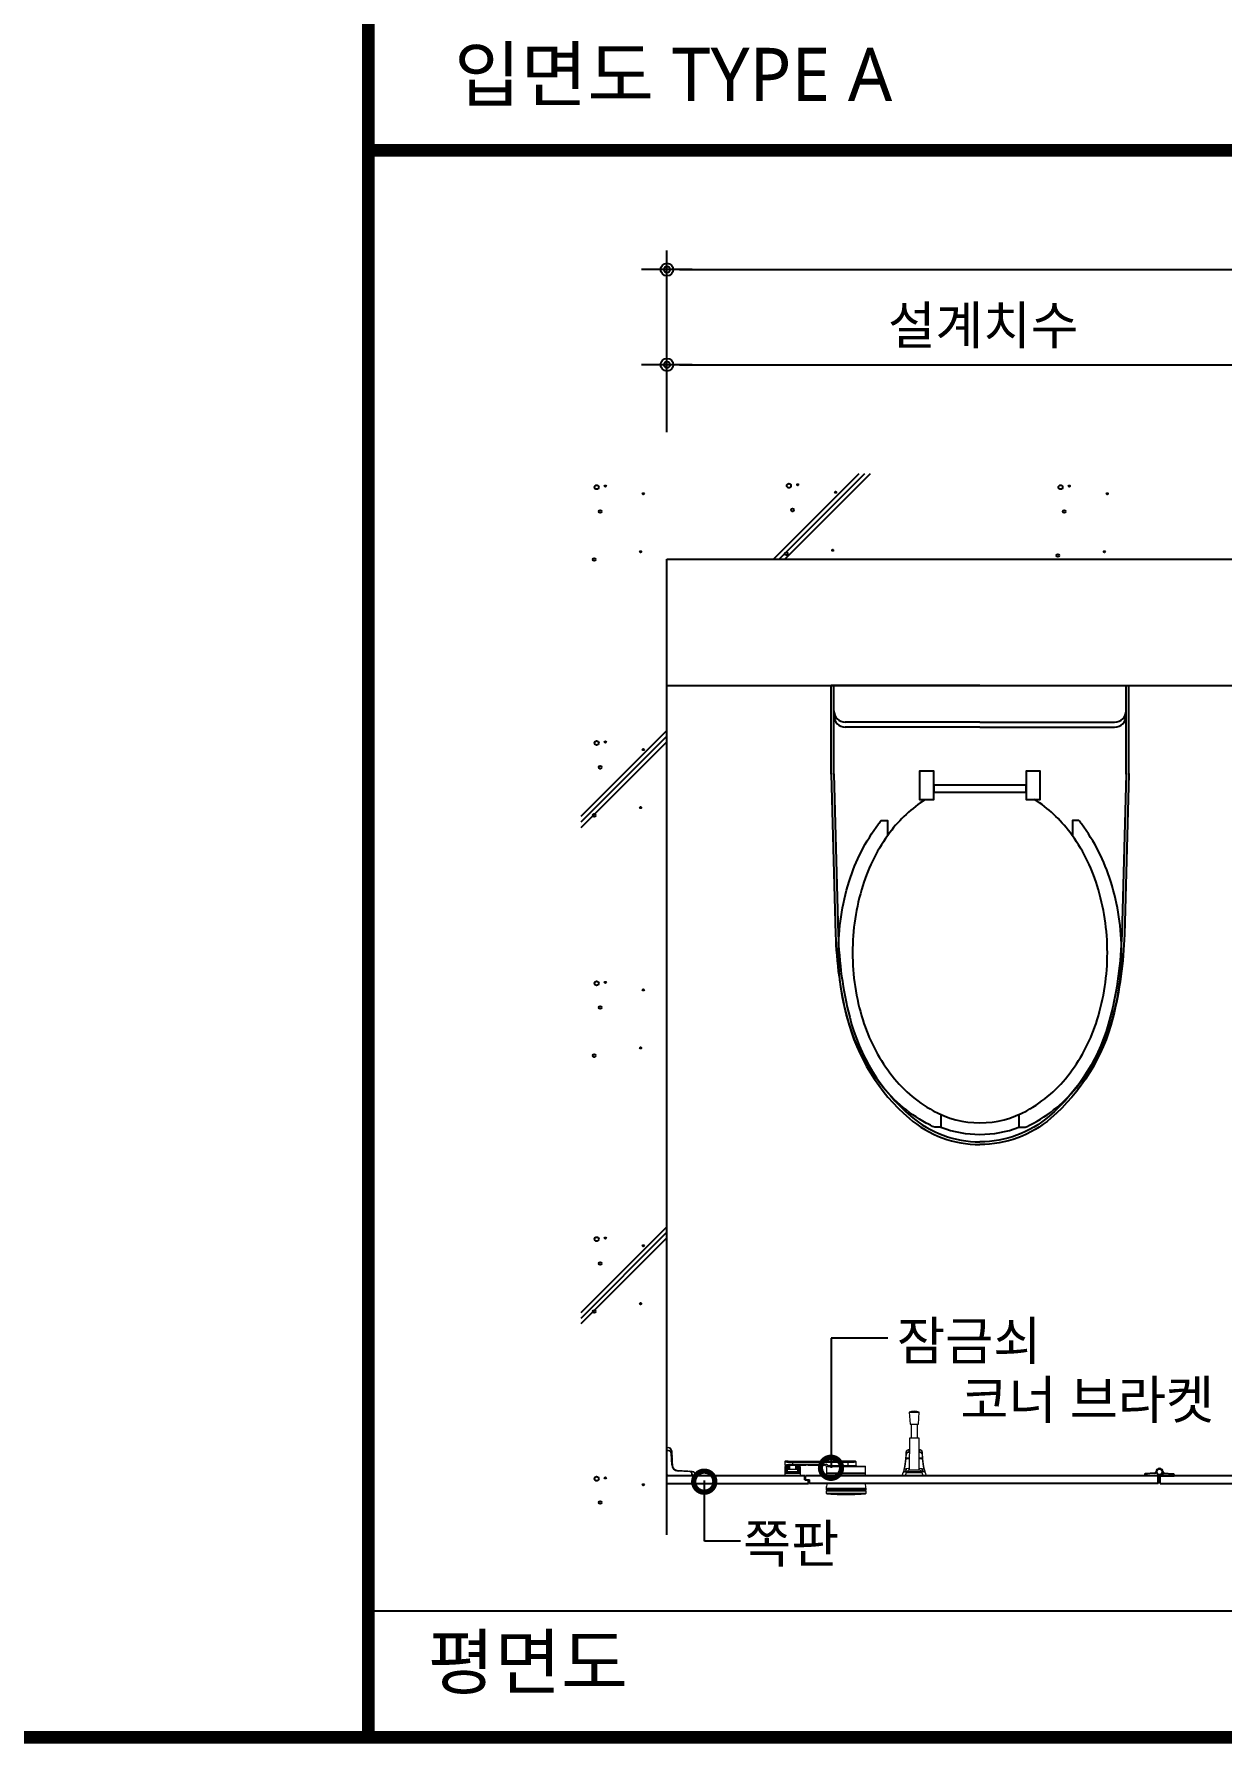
# Model space of a CAD drawing. Extents: x -256 to 8104, y -176 to 5714.
# Drawn here: x 2220 to 3159, y 2764 to 4116 of the extents above; entities that cross this region are included whole.
import ezdxf
from ezdxf.enums import TextEntityAlignment as Align

# ---------------------------------------------------------------- set-up
doc = ezdxf.new("R2010")
doc.units = 0
doc.header["$LTSCALE"] = 30
doc.layers.get('0').update_dxf_attribs({"linetype": 'CONTINUOUS'})
doc.layers.get('DEFPOINTS').update_dxf_attribs({"linetype": 'CONTINUOUS'})
for name, color, linetype in [('0_toilet', 6, 'CONTINUOUS'), ('DIM', 7, 'CONTINUOUS'), ('HAT', 8, 'CONTINUOUS'), ('TIT', 3, 'CONTINUOUS'), ('경첩', 4, 'CONTINUOUS'), ('문자', 3, 'CONTINUOUS'), ('부자재', 4, 'CONTINUOUS'), ('옷걸이', 4, 'CONTINUOUS'), ('잠금쇠(회전형)', 4, 'CONTINUOUS'), ('치수', 1, 'CONTINUOUS'), ('해치', 8, 'CONTINUOUS')]:
    doc.layers.add(name, color=color, linetype=linetype)
doc.styles.add('돋움', font='malgun.ttf')
doc.dimstyles.new('10', dxfattribs={"dimscale": 10, "dimtxt": 3, "dimasz": 1, "dimexe": 1.5, "dimexo": 2, "dimgap": 1, "dimtad": 1, "dimdec": 0, "dimlunit": 6, "dimtxsty": '돋움', "dimblk": 'DIMDOT', "dimcen": -1, "dimdle": 1.5, "dimclrt": 3, "dimazin": 3, "dimtfac": 1, "dimtdec": 0, "dimtix": 1, "dimtmove": 2, "dimatfit": 3, "dimldrblk": 'DIMDOT', "dimarcsym": 0})

# ---------------------------------------------------------------- blocks, each defined once
blk = doc.blocks.new('_DOTSMALL')
at = {"color": 0, "linetype": 'ByBlock', "const_width": 0.5}
blk.add_lwpolyline([(-0.0625, 0, 1), (0.0625, 0, 1)], format="xyb", close=True, dxfattribs=at)
blk = doc.blocks.new('A$C63EC304E')
at = {"layer": '치수', "color": 1, "xscale": 2.5, "yscale": 2.5, "zscale": 2.5, "rotation": 234.3098741996962}
blk.add_blockref('_DOTSMALL', (0.31, 0.31), dxfattribs=at)
blk = doc.blocks.new('A$C2BC9653E')
at = {"layer": '치수', "xscale": 0.3333333333333333, "yscale": 0.3333333333333333, "zscale": 0.3333333333333333}
blk.add_blockref('A$C63EC304E', (0, 0), dxfattribs=at)
blk = doc.blocks.new('A$C7FC71301')
at = {"layer": '치수', "rotation": 180}
blk.add_blockref('A$C2BC9653E', (0.208, 0.208), dxfattribs=at)
blk = doc.blocks.new('A$C4A20372B')
at = {"layer": '치수'}
blk.add_blockref('A$C7FC71301', (0, 0), dxfattribs=at)
blk = doc.blocks.new('A$C566469F5')
at = {"layer": '치수'}
blk.add_blockref('A$C4A20372B', (0, 0), dxfattribs=at)
blk = doc.blocks.new('A$C7E317CD4')
at = {"layer": '해치', "xscale": 2, "yscale": 2, "zscale": 2}
blk.add_blockref('A$C566469F5', (0, 0), dxfattribs=at)
blk = doc.blocks.new('A$C601D7F27')
at = {"layer": '치수'}
blk.add_blockref('A$C7E317CD4', (0, 0), dxfattribs=at)
blk = doc.blocks.new('A$C38802C08')
at = {"layer": '치수'}
blk.add_blockref('A$C601D7F27', (0, 0), dxfattribs=at)
blk = doc.blocks.new('DIMDOT')
at = {"linetype": 'Continuous'}
blk.add_line((-2, 0), (2, 0), dxfattribs=at)
for radius in [0.5, 0.25]:
    blk.add_circle((0, 0), radius, dxfattribs=at)
blk = doc.blocks.new('*D1022')
at = {"layer": 'DEFPOINTS', "color": 0}
for p in [(198946.5, 2372.4), (197446.5, 2223.9), (198946.5, 2223.9)]:
    blk.add_point(p, dxfattribs=at)
at = {"layer": 'DIM', "color": 0, "lineweight": -2, "ltscale": 10}
for p, q in [((197446.5, 2243.9), (197446.5, 2387.4)), ((198946.5, 2243.9), (198946.5, 2387.4)), ((197456.5, 2372.4), (198936.5, 2372.4))]:
    blk.add_line(p, q, dxfattribs=at)
at = {"layer": 'DIM', "color": 0, "lineweight": -2, "xscale": 10, "yscale": 10, "zscale": 10, "rotation": 180}
blk.add_blockref('DIMDOT', (197446.5, 2372.4), dxfattribs=at)
at = {"layer": 'DIM', "color": 0, "lineweight": -2, "xscale": 10, "yscale": 10, "zscale": 10}
blk.add_blockref('DIMDOT', (198946.5, 2372.4), dxfattribs=at)
at = {"layer": 'DIM', "color": 3, "insert": (198196.5, 2402.1), "char_height": 30, "attachment_point": 5, "style": '돋움'}
blk.add_mtext('설계치수', dxfattribs=at)
blk = doc.blocks.new('*D1024')
at = {"layer": 'DEFPOINTS', "color": 0}
for p in [(197946.5, 2297.1), (197446.5, 2223.9), (197946.5, 2223.9)]:
    blk.add_point(p, dxfattribs=at)
at = {"layer": 'DIM', "color": 0, "lineweight": -2, "ltscale": 10}
for p, q in [((197446.5, 2243.9), (197446.5, 2312.1)), ((197946.5, 2243.9), (197946.5, 2312.1)), ((197456.5, 2297.1), (197936.5, 2297.1))]:
    blk.add_line(p, q, dxfattribs=at)
at = {"layer": 'DIM', "color": 0, "lineweight": -2, "xscale": 10, "yscale": 10, "zscale": 10, "rotation": 180}
blk.add_blockref('DIMDOT', (197446.5, 2297.1), dxfattribs=at)
at = {"layer": 'DIM', "color": 0, "lineweight": -2, "xscale": 10, "yscale": 10, "zscale": 10}
blk.add_blockref('DIMDOT', (197946.5, 2297.1), dxfattribs=at)
at = {"layer": 'DIM', "color": 3, "insert": (197696.5, 2326.7), "char_height": 30, "attachment_point": 5, "style": '돋움'}
blk.add_mtext('설계치수', dxfattribs=at)
blk = doc.blocks.new('A$C10E41893')
at = {"layer": '부자재'}
for p, q in [((6.5, 0), (6.5, 196)), ((123.3, 196), (6.5, 196)), ((123.3, 192.5), (6.5, 192.5)), ((54.8, 0), (54.8, 177.5)), ((61.4, 0), (61.4, 177.5)), ((6.5, 0), (6.5, -196)), ((54.8, 0), (54.8, -177.5)), ((61.4, 0), (61.4, -177.5)), ((123.3, -192.5), (6.5, -192.5)), ((123.3, -196), (6.5, -196))]:
    blk.add_line(p, q, dxfattribs=at)
for points in [[(122.7, 196, -0.012538), (123.3, 196), (334.6, 190.3, -0.055395), (444.7, 175.1, -0.154276), (576.9, 93.3, -0.179504), (611.5, 0, -0.179504)], [(122.8, 192.5, -0.012538), (123.2, 192.5), (334.5, 186.8, -0.055395), (443.8, 171.7, -0.154276), (574.3, 91, -0.179504), (608, 0, -0.179504)], [(572, 51.4), (588.8, 51.4), (588.8, 59.6, 0.021185), (583.3, 70.7, 0.106084), (528.4, 133.7, 0.085733), (452.6, 172.4, 0.075373), (358.7, 186.6, 0.075373), (264.8, 172.4, 0.085733), (189, 133.7, 0.007337), (184.4, 130.1), (184.4, 122), (204.7, 122)], [(156.7, -72, 0.089162), (200.2, -118.7, 0.085733), (270.3, -154.5, 0.075373), (358.7, -167.9, 0.075373), (447.1, -154.5, 0.085733), (517.2, -118.7, 0.106084), (567, -61.6, 0.126931), (582.8, 0, 0.126931), (567, 61.6, 0.106084), (517.2, 118.7, 0.085733), (447.1, 154.5, 0.075373), (358.7, 167.9, 0.075373), (270.3, 154.5, 0.085733), (200.2, 118.7, 0.089162), (156.7, 72)], [(588.8, -51.4, 0.090214), (598.2, 0, 0.090214), (588.8, 51.4, 0.106084)], [(122.7, -196, 0.012538), (123.3, -196), (334.6, -190.3, 0.055395), (444.7, -175.1, 0.154276), (576.9, -93.3, 0.179504), (611.5, 0, 0.179504)], [(122.8, -192.5, 0.012538), (123.2, -192.5), (334.5, -186.8, 0.055395), (443.8, -171.7, 0.154276), (574.3, -91, 0.179504), (608, 0, 0.179504)], [(572, -51.4), (588.8, -51.4), (588.8, -59.6, -0.021185), (583.3, -70.7, -0.106084), (528.4, -133.7, -0.085733), (452.6, -172.4, -0.075373), (358.7, -186.6, -0.075373), (264.8, -172.4, -0.085733), (189, -133.7, -0.007337), (184.4, -130.1), (184.4, -122), (204.7, -122)]]:
    blk.add_lwpolyline(points, format="xyb", dxfattribs=at)
blk.add_lwpolyline([(138, -60.8), (119.3, -60.8), (119.3, -79.5), (156.7, -79.5), (156.7, -60.8), (138, -60.8), (147.3, -60.8), (147.3, 60.8), (138, 60.8), (156.7, 60.8), (156.7, 79.5), (119.3, 79.5), (119.3, 60.8), (138, 60.8), (138, -60.8), (119.3, -60.8)], dxfattribs=at)
for centre, start, end in [((39.8, 177.5), 0, 90), ((46.4, 177.5), 0, 90), ((39.8, -177.5), 270, 0), ((46.4, -177.5), 270, 0)]:
    blk.add_arc(centre, 15, start, end, dxfattribs=at)
blk = doc.blocks.new('EDGE_40', base_point=(194726.3, -1557.6))
for p, q in [((197446.5, 1371.8), (197446.5, 2143.5)), ((197446.5, 2143.5), (198946.5, 2143.5)), ((197446.5, 2043.5), (198946.5, 2043.5))]:
    blk.add_line(p, q)
at = {"color": 8}
blk.add_line((197210.4, 1311.7), (199173, 1311.7), dxfattribs=at)
at = {"color": 8, "const_width": 10}
for points in [[(197210.4, 1211.7), (197210.4, 3980.8)], [(197210.4, 2466.6), (200558.3, 2466.6)], [(194773.7, 1211.7), (200558.3, 1211.7)]]:
    blk.add_lwpolyline(points, dxfattribs=at)
at = {"layer": '0_toilet'}
for p, q in [((197555.4, 1418.5), (197446.5, 1418.5)), ((197446.5, 1412.5), (197558.4, 1412.5)), ((197555.4, 1415.5), (197555.4, 1418.5)), ((197555.4, 1415.5), (197559.1, 1415.5)), ((197835, 1418.5), (197556.1, 1418.5)), ((197556.1, 1415.5), (197556.1, 1418.5)), ((197558.4, 1412.5), (197558.4, 1415.5)), ((197559.1, 1412.5), (197559.1, 1415.5)), ((197835, 1412.5), (197559.1, 1412.5)), ((197835, 1412.5), (197835, 1418.5)), ((198060.4, 1418.5), (197836.5, 1418.5)), ((197836.5, 1412.5), (197836.5, 1418.5)), ((197836.5, 1412.5), (198063.4, 1412.5))]:
    blk.add_line(p, q, dxfattribs=at)
at = {"layer": '경첩', "color": 4, "linetype": 'Continuous', "lineweight": 15}
for p, q in [((197446.5, 1441), (197447.7, 1441)), ((197446.5, 1440.7), (197446.5, 1441)), ((197446.5, 1438.6), (197446.5, 1440.7)), ((197447.7, 1440.7), (197446.5, 1440.7)), ((197447.8, 1438.6), (197446.5, 1438.6)), ((197446.5, 1438.5), (197447.8, 1438.5)), ((197446.5, 1438.2), (197446.5, 1438.5)), ((197447.8, 1438.2), (197446.5, 1438.2)), ((197446.5, 1438.2), (197446.5, 1420)), ((197447.7, 1440.7), (197447.7, 1441)), ((197447.8, 1438.5), (197447.8, 1438.6)), ((197447.8, 1438.5), (197447.8, 1438.2)), ((197449.8, 1437.3), (197449.8, 1438.7)), ((197450.3, 1427.3), (197449.9, 1436.2)), ((197450, 1438.8), (197450.1, 1436.3)), ((197450.2, 1438.3), (197450, 1438.1)), ((197450.3, 1437.7), (197450.1, 1437.4)), ((197450.1, 1436.3), (197450.5, 1427.3)), ((197450.4, 1435), (197450.2, 1434.7)), ((197450.5, 1434.3), (197450.2, 1434)), ((197450.5, 1433.9), (197450.2, 1433.7)), ((197450.3, 1437.7), (197450.4, 1435)), ((197450.5, 1433.3), (197450.3, 1433)), ((197450.5, 1433.9), (197450.5, 1433.3)), ((197450.5, 1432.9), (197450.3, 1432.7)), ((197450.7, 1430.1), (197450.4, 1429.8)), ((197450.7, 1430.1), (197450.4, 1429.8)), ((197450.7, 1429.6), (197450.4, 1429.4)), ((197450.5, 1432.9), (197450.7, 1430.1)), ((197450.7, 1429.4), (197450.5, 1429.2)), ((197450.7, 1428.5), (197450.5, 1428.2)), ((197450.7, 1428.4), (197450.5, 1428.1)), ((197450.8, 1428), (197450.5, 1427.8)), ((197450.8, 1427.9), (197450.5, 1427.7)), ((197450.8, 1427), (197450.6, 1426.8)), ((197450.8, 1426.8), (197450.6, 1426.6)), ((197450.7, 1430.1), (197450.7, 1429.6)), ((197450.7, 1429.4), (197450.7, 1428.5)), ((197450.7, 1428.5), (197450.7, 1428.4)), ((197450.7, 1428.4), (197450.8, 1428)), ((197450.7, 1426.2), (197450.9, 1426.4)), ((197450.9, 1426.4), (197450.7, 1426.2)), ((197450.8, 1428), (197450.8, 1427.9)), ((197450.8, 1427.9), (197450.8, 1427.3)), ((197451.1, 1425.9), (197450.9, 1425.7)), ((197451.2, 1425.5), (197451, 1425.3)), ((197451.4, 1425.3), (197451.2, 1425.1)), ((197451.6, 1424.8), (197451.4, 1424.7)), ((197451.8, 1424.6), (197451.6, 1424.4)), ((197452.9, 1423.6), (197452.7, 1423.4)), ((197453.1, 1423.5), (197452.9, 1423.3)), ((197453.5, 1423.2), (197453.3, 1423)), ((197453.8, 1423.1), (197453.6, 1422.9)), ((197454.3, 1422.9), (197454.1, 1422.7)), ((197455.6, 1422.8), (197455.3, 1422.5)), ((197455.3, 1422.8), (197455.6, 1422.8)), ((197455.3, 1422.5), (197464.3, 1422.1)), ((197464.3, 1421.8), (197455.3, 1422.3)), ((197455.6, 1422.8), (197456.9, 1422.7)), ((197456.9, 1422.7), (197456.7, 1422.5)), ((197457.6, 1422.7), (197457.3, 1422.4)), ((197457.9, 1422.6), (197457.7, 1422.4)), ((197458.6, 1422.6), (197458.4, 1422.4)), ((197458.6, 1422.6), (197461.3, 1422.5)), ((197461.3, 1422.5), (197461.1, 1422.2)), ((197462, 1422.5), (197461.7, 1422.2)), ((197462.3, 1422.4), (197462.1, 1422.2)), ((197463, 1422.4), (197462.7, 1422.2)), ((197463, 1422.4), (197466.2, 1422.3)), ((197464.3, 1422.1), (197466.8, 1422)), ((197466.8, 1421.7), (197465.3, 1421.8)), ((197466.3, 1422.2), (197466.1, 1422)), ((197466.3, 1422.2), (197466.2, 1422.3)), ((197466.3, 1418.5), (197466.3, 1419.8)), ((197466.5, 1419.8), (197466.3, 1419.8)), ((197466.5, 1419.8), (197466.5, 1418.5)), ((197466.6, 1419.7), (197466.5, 1419.7)), ((197466.6, 1418.5), (197466.6, 1419.7)), ((197468.8, 1418.5), (197468.8, 1419.6)), ((197468.8, 1419.6), (197469, 1419.6)), ((197469, 1419.6), (197469, 1418.5)), ((197448, 1418.5), (197466.3, 1418.5)), ((197466.5, 1418.5), (197466.3, 1418.5)), ((197468.8, 1418.5), (197466.6, 1418.5)), ((197469, 1418.5), (197468.8, 1418.5))]:
    blk.add_line(p, q, dxfattribs=at)
at = {"layer": '경첩', "color": 4, "linetype": 'Continuous', "lineweight": 15, "flags": 128}
for points in [[(197449.8, 1438.7), (197449.8, 1438.7), (197449.9, 1438.7), (197449.9, 1438.7), (197449.9, 1438.7), (197450, 1438.8), (197450, 1438.8), (197450, 1438.8), (197450, 1438.8)], [(197450.1, 1436.3), (197450.1, 1436.3), (197450.1, 1436.3), (197450.1, 1436.3), (197450.1, 1436.2), (197450, 1436.2), (197450, 1436.2), (197449.9, 1436.2), (197449.9, 1436.2)], [(197450.3, 1438.2), (197450.3, 1438.2), (197450.2, 1438.2), (197450.2, 1438.2), (197450.2, 1438.2), (197450.2, 1438.2), (197450.2, 1438.3), (197450.2, 1438.3), (197450.2, 1438.3)], [(197450.3, 1438.2), (197450.3, 1438.1), (197450.3, 1437.9), (197450.3, 1437.8), (197450.3, 1437.7)], [(197450.4, 1435), (197450.4, 1434.8), (197450.4, 1434.7), (197450.5, 1434.6), (197450.5, 1434.5), (197450.5, 1434.4), (197450.5, 1434.3), (197450.5, 1434.3), (197450.5, 1434.3)], [(197450.5, 1427.3), (197450.5, 1427.3), (197450.5, 1427.3), (197450.5, 1427.3), (197450.5, 1427.3), (197450.4, 1427.3), (197450.4, 1427.3), (197450.3, 1427.3), (197450.3, 1427.3)], [(197450.7, 1430.1), (197450.7, 1430.1), (197450.7, 1430.1)], [(197450.7, 1429.6), (197450.7, 1429.6), (197450.7, 1429.5), (197450.7, 1429.4)], [(197450.8, 1427), (197450.8, 1426.9), (197450.8, 1426.8)], [(197450.9, 1426.4), (197450.9, 1426.4), (197450.9, 1426.4)], [(197455.3, 1422.5), (197455.3, 1422.5), (197455.3, 1422.5), (197455.3, 1422.5), (197455.3, 1422.4), (197455.3, 1422.4), (197455.3, 1422.4), (197455.3, 1422.3), (197455.3, 1422.3)], [(197456.9, 1422.7), (197457, 1422.7), (197457.2, 1422.7), (197457.3, 1422.7), (197457.4, 1422.7), (197457.5, 1422.7), (197457.5, 1422.7), (197457.6, 1422.7), (197457.6, 1422.7)], [(197457.9, 1422.6), (197457.9, 1422.6), (197458, 1422.6), (197458, 1422.6), (197458.1, 1422.6), (197458.2, 1422.6), (197458.3, 1422.6), (197458.5, 1422.6), (197458.6, 1422.6)], [(197461.3, 1422.5), (197461.4, 1422.5), (197461.5, 1422.5), (197461.6, 1422.5), (197461.7, 1422.5), (197461.8, 1422.5), (197461.9, 1422.5), (197461.9, 1422.5), (197462, 1422.5), (197462, 1422.5)], [(197462.3, 1422.4), (197462.3, 1422.4), (197462.4, 1422.4), (197462.4, 1422.4), (197462.5, 1422.4), (197462.6, 1422.4), (197462.7, 1422.4), (197462.9, 1422.4), (197463, 1422.4)], [(197464.3, 1422.1), (197464.3, 1422.1), (197464.3, 1422.1), (197464.3, 1422.1), (197464.3, 1422), (197464.3, 1422), (197464.3, 1421.9), (197464.3, 1421.9), (197464.3, 1421.8)], [(197466.8, 1421.7), (197466.8, 1421.8), (197466.8, 1421.8), (197466.8, 1421.9), (197466.8, 1421.9), (197466.8, 1421.9), (197466.8, 1422), (197466.8, 1422), (197466.8, 1422)]]:
    blk.add_lwpolyline(points, dxfattribs=at)
at = {"layer": '경첩', "color": 4, "linetype": 'Continuous', "lineweight": 15}
for centre, radius, start, end in [((197447.7, 1438.6), 2.35, 2.6983, 90), ((197447.7, 1438.6), 2.1, 2.6983, 90), ((197447.8, 1436.1), 2.35, 2.6983, 90), ((197447.8, 1436.1), 2.1, 2.6983, 90), ((197448, 1420), 1.5, 180, 270), ((197455.5, 1427.5), 5.25, 182.6983, 267.3017), ((197455.5, 1427.5), 5, 182.6983, 267.3017), ((197455.5, 1427.5), 4.75, 182.6983, 185.9088), ((197455.5, 1427.5), 4.75, 188.6056, 193.1623), ((197455.5, 1427.5), 4.75, 193.2431, 199.766), ((197455.5, 1427.5), 4.75, 199.766, 204.9948), ((197455.5, 1427.5), 4.75, 208.1736, 214.3849), ((197455.5, 1427.5), 4.75, 214.3855, 217.4388), ((197455.5, 1427.5), 4.75, 217.4392, 235.6151), ((197455.5, 1427.5), 4.75, 235.6142, 238.7009), ((197455.5, 1427.5), 4.75, 238.7002, 245.0052), ((197455.5, 1427.5), 4.75, 248.2494, 255.0002), ((197455.5, 1427.5), 4.75, 255, 267.3017), ((197464.2, 1419.8), 2.35, 0, 87.3017), ((197464.2, 1419.8), 2.1, 0, 87.3017), ((197466.7, 1419.6), 2.35, 0, 87.3017), ((197466.7, 1419.6), 2.1, 0, 87.3017)]:
    blk.add_arc(centre, radius, start, end, dxfattribs=at)
at = {"layer": '부자재'}
for p, q in [((197832.1, 1420.6), (197824.9, 1420.1)), ((197825.6, 1419.6), (197825.6, 1418.5)), ((197838.8, 1420.7), (197846.9, 1420.1)), ((197846.2, 1419.6), (197846.2, 1418.5)), ((197824.3, 1419.4), (197824.3, 1418.5)), ((197835, 1418.5), (197824.3, 1418.5)), ((197835.8, 1419), (197835.8, 1418.2)), ((197836, 1418.2), (197835.8, 1418.2)), ((197836, 1419), (197836, 1418.2)), ((197836.5, 1418.5), (197847.5, 1418.5)), ((197836.5, 1418.5), (197836.5, 1418.5)), ((197847.5, 1419.4), (197847.5, 1418.5))]:
    blk.add_line(p, q, dxfattribs=at)
at = {"layer": '부자재', "color": 1}
blk.add_circle((197835.9, 1421.7), 2.34, dxfattribs=at)
at = {"layer": '부자재'}
for centre, radius, start, end in [((197825, 1419.4), 0.7, 101.7765, 181.6712), ((197826.4, 1419.3), 0.884, 113.4077, 164.5497), ((197832, 1421.9), 1.29, 272.9231, 352.4724), ((197835.9, 1421.7), 2.62, 270, 180), ((197836, 1421.4), 2.86, 280.084, 345.9792), ((197839.8, 1421.9), 1.29, 187.5276, 267.0769), ((197845.4, 1419.3), 0.884, 15.4503, 67.3004), ((197846.8, 1419.4), 0.7, 358.3288, 78.2235), ((197836.3, 1417.5), 1.65, 102.5267, 141.5475), ((197835.6, 1417.5), 1.65, 43.1003, 77.4733)]:
    blk.add_arc(centre, radius, start, end, dxfattribs=at)
at = {"layer": '옷걸이', "lineweight": 15}
for p, q in [((197638, 1468.8), (197638.8, 1459.3)), ((197638, 1468.8), (197646, 1468.8)), ((197645.3, 1459.3), (197646, 1468.8)), ((197638.3, 1448.2), (197638, 1423)), ((197645.8, 1448.2), (197638.3, 1448.2)), ((197638.5, 1448.5), (197642, 1448.5)), ((197638.8, 1459.3), (197645.3, 1459.3)), ((197639.5, 1459.3), (197639.5, 1448.5)), ((197642, 1448.5), (197645.5, 1448.5)), ((197644.5, 1448.5), (197644.5, 1459.3)), ((197646, 1423), (197645.8, 1448.2)), ((197638.2, 1439.1), (197638.1, 1439.1)), ((197638.1, 1439.1), (197638.1, 1439)), ((197638.2, 1439), (197638.1, 1439)), ((197638.1, 1437.5), (197638.1, 1437.2)), ((197638.1, 1437.5), (197638.2, 1437.5)), ((197638.2, 1437.2), (197638.1, 1437.2)), ((197645.9, 1439.1), (197645.8, 1439.1)), ((197645.9, 1439), (197645.8, 1439)), ((197645.9, 1439.1), (197645.9, 1439)), ((197645.9, 1437.5), (197645.9, 1437.2)), ((197645.9, 1437.5), (197645.9, 1437.5)), ((197645.9, 1437.2), (197645.9, 1437.2)), ((197632.5, 1418.5), (197633.4, 1421.1)), ((197633.4, 1421.1), (197633.4, 1421.1)), ((197633.4, 1421.1), (197633.4, 1421.1)), ((197634.3, 1421.9), (197634.2, 1421.8)), ((197635.8, 1423.9), (197634.3, 1423.9)), ((197635.8, 1423.9), (197634.3, 1423.9)), ((197634.3, 1421.8), (197634.3, 1421.7)), ((197649.7, 1421.8), (197634.3, 1421.8)), ((197635.7, 1421), (197634.9, 1418.5)), ((197638.1, 1432), (197635.7, 1432)), ((197635.7, 1423.3), (197635.8, 1423.9)), ((197635.7, 1421), (197635.7, 1421.7)), ((197635.7, 1421.7), (197648.3, 1421.7)), ((197648.3, 1421), (197635.7, 1421)), ((197635.8, 1432.8), (197638.1, 1432.8)), ((197646.8, 1423), (197637.2, 1423)), ((197645.9, 1432.8), (197648.3, 1432.8)), ((197648.4, 1432), (197645.9, 1432)), ((197649.7, 1423.9), (197648.3, 1423.9)), ((197648.3, 1423.9), (197648.3, 1423.4)), ((197649.7, 1423.9), (197648.3, 1423.9)), ((197648.3, 1421), (197648.3, 1421.7)), ((197649.1, 1418.5), (197648.3, 1421)), ((197649.8, 1421.8), (197649.7, 1421.9)), ((197649.8, 1421.8), (197649.7, 1421.8)), ((197649.7, 1421.7), (197649.7, 1421.8)), ((197650.7, 1421.1), (197651.5, 1418.5)), ((197650.7, 1421.1), (197650.7, 1421.1)), ((197650.7, 1421.1), (197650.7, 1421.1)), ((197634.9, 1418.5), (197632.5, 1418.5)), ((197649.1, 1418.5), (197634.9, 1418.5)), ((197651.5, 1418.5), (197649.1, 1418.5))]:
    blk.add_line(p, q, dxfattribs=at)
at = {"layer": '옷걸이', "lineweight": 15, "flags": 128}
for points in [[(197638.1, 1439.1), (197638, 1439.1), (197637.7, 1439.1), (197637.4, 1439.1), (197637.1, 1439), (197636.8, 1438.9), (197636.5, 1438.7), (197636.2, 1438.6), (197636, 1438.4), (197635.9, 1438.2), (197635.7, 1438), (197635.6, 1437.7), (197635.6, 1437.5), (197635.6, 1437.5)], [(197638.1, 1439), (197637.7, 1439), (197637.3, 1438.9), (197636.9, 1438.8), (197636.5, 1438.7), (197636.2, 1438.5), (197636, 1438.3), (197635.8, 1438), (197635.7, 1437.8), (197635.6, 1437.5), (197635.6, 1437.4)], [(197635.6, 1435.9), (197635.6, 1436.2), (197635.7, 1436.4), (197635.9, 1436.7), (197636.2, 1436.9), (197636.4, 1437.1), (197636.8, 1437.3), (197637.2, 1437.4), (197637.6, 1437.5), (197638.1, 1437.5)], [(197638.1, 1437.2), (197637.6, 1437.1), (197637.3, 1437), (197636.9, 1436.9), (197636.6, 1436.8), (197636.3, 1436.6), (197636.1, 1436.4), (197636, 1436.2), (197635.9, 1436), (197635.9, 1435.7)], [(197648.4, 1437.4), (197648.4, 1437.4), (197648.4, 1437.7), (197648.4, 1437.9), (197648.3, 1438.1), (197648.1, 1438.3), (197647.9, 1438.5), (197647.7, 1438.6), (197647.4, 1438.8), (197647.2, 1438.9), (197646.9, 1439), (197646.5, 1439.1), (197646.2, 1439.1), (197645.9, 1439.1)], [(197648.4, 1437.4), (197648.4, 1437.7), (197648.3, 1437.9), (197648.2, 1438.2), (197647.9, 1438.4), (197647.6, 1438.6), (197647.3, 1438.8), (197646.9, 1438.9), (197646.5, 1439), (197646, 1439), (197645.9, 1439)], [(197645.9, 1437.5), (197646.4, 1437.5), (197646.8, 1437.4), (197647.1, 1437.3), (197647.5, 1437.2), (197647.8, 1437), (197648.1, 1436.8), (197648.2, 1436.5), (197648.4, 1436.3), (197648.4, 1435.9)], [(197648.2, 1435.7), (197648.1, 1436), (197648, 1436.3), (197647.8, 1436.5), (197647.6, 1436.7), (197647.3, 1436.8), (197647, 1437), (197646.7, 1437.1), (197646.3, 1437.1), (197645.9, 1437.2)], [(197634.1, 1423.7), (197634.1, 1423.7), (197634.1, 1423.7)], [(197634.3, 1421.9), (197634.2, 1421.8), (197634.2, 1421.8)], [(197634.3, 1423.9), (197634.3, 1423.9), (197634.3, 1423.9)], [(197634.3, 1421.9), (197634.3, 1421.8), (197634.3, 1421.8)], [(197634.3, 1421.9), (197634.3, 1421.9), (197634.3, 1421.9)], [(197635.4, 1432), (197635.4, 1432), (197635.5, 1432), (197635.5, 1432), (197635.5, 1432), (197635.5, 1432), (197635.6, 1432), (197635.6, 1432), (197635.7, 1432)], [(197636.5, 1421.8), (197636.1, 1421.8), (197635.9, 1421.8), (197635.8, 1421.9), (197635.9, 1421.9), (197636.2, 1421.9), (197636.3, 1421.9)], [(197638.1, 1424.3), (197637.5, 1424.3), (197636.2, 1424.2)], [(197647.8, 1424.2), (197646.3, 1424.3), (197646, 1424.3)], [(197647.8, 1421.9), (197648, 1421.9), (197648.2, 1421.9), (197648.2, 1421.8), (197648.1, 1421.8), (197647.7, 1421.8), (197647.3, 1421.8)], [(197648.6, 1432), (197648.6, 1432), (197648.6, 1432), (197648.6, 1432), (197648.5, 1432), (197648.5, 1432), (197648.5, 1432), (197648.4, 1432), (197648.4, 1432)], [(197649.7, 1421.8), (197649.7, 1421.8), (197649.7, 1421.9)], [(197649.7, 1421.9), (197649.7, 1421.9), (197649.7, 1421.9)]]:
    blk.add_lwpolyline(points, dxfattribs=at)
at = {"layer": '옷걸이', "lineweight": 15}
for centre, radius, start, end in [((197642, 1458.6), 11, 68.7607, 111.2393), ((197638.5, 1448.2), 0.25, 90, 179.5), ((197645.5, 1448.2), 0.25, 0.5, 90), ((197582.8, 1436.3), 52.8, 355.4136, 356.451), ((197582.8, 1436.3), 52.8, 356.4511, 359.6096), ((197635.7, 1433), 0.23, 185.4574, 275.1888), ((197582.8, 1436.3), 52.8, 359.6096, 1.2369), ((197635.8, 1435.9), 0.227, 188.2087, 276.392), ((197582.8, 1436.1), 53, 356.4511, 359.6096), ((197582.8, 1437.9), 55.3, 359.6189, 1.2073), ((197701.2, 1437.9), 55.3, 178.7927, 180.3811), ((197648.2, 1435.9), 0.227, 263.608, 351.7913), ((197701.2, 1436.1), 53, 180.3904, 183.5489), ((197648.3, 1433), 0.23, 264.8112, 354.5426), ((197701.2, 1436.3), 52.8, 178.7631, 180.3904), ((197701.2, 1436.3), 52.8, 180.3904, 183.5489), ((197701.2, 1436.3), 52.8, 183.5489, 184.5865), ((197584.1, 1435.9), 51.5, 343.2376, 346.2577), ((197634.5, 1420.7), 1.17, 101.397, 160.6752), ((197634.3, 1420.7), 1, 89.9937, 161.8081), ((197584.5, 1436.1), 51.3, 343.5226, 346.2377), ((197582.8, 1436.3), 52.8, 346.2317, 355.4136), ((197634.3, 1423.6), 0.25, 90.2728, 166.2395), ((197634.3, 1423.6), 0.247, 89.2585, 165.9158), ((197633.8, 1424), 2.24, 284.8265, 3.5932), ((197633.9, 1423.6), 1.81, 282.0607, 352.5143), ((197582.8, 1436.3), 53, 346.5097, 355.4136), ((197601.8, 1435.4), 34.1, 354.2736, 355.5668), ((197636.1, 1423.8), 0.376, 79.9393, 150.5456), ((197636, 1423.9), 0.248, 89.5881, 179.723), ((197636.2, 1423.9), 0.307, 84.7786, 118.9817), ((197635.9, 1423.3), 1.43, 284.1057, 346.9245), ((197642.1, 1822.9), 401.1, 269.1968, 270.7316), ((197648.2, 1423.3), 1.44, 193.1186, 255.9655), ((197647.9, 1423.9), 0.271, 58.6344, 97.6053), ((197647.9, 1423.8), 0.4, 32.0092, 97.8083), ((197650.3, 1424), 2.24, 176.3909, 255.1894), ((197648, 1423.9), 0.248, 0.277, 90.4119), ((197682.3, 1435.4), 34.1, 184.4333, 185.7264), ((197650.1, 1423.6), 1.8, 186.7864, 258.2605), ((197701.2, 1436.3), 53, 184.5864, 193.4903), ((197701.2, 1436.3), 52.8, 184.5864, 193.7683), ((197649.7, 1423.6), 0.25, 13.7617, 89.4531), ((197649.7, 1423.6), 0.247, 14.0842, 90.7415), ((197699.4, 1436), 51.2, 193.7584, 196.469), ((197649.7, 1420.7), 1, 18.1919, 90.0063), ((197649.6, 1420.7), 1.16, 19.2937, 79.3942), ((197700.2, 1436), 51.7, 193.7493, 196.7564)]:
    blk.add_arc(centre, radius, start, end, dxfattribs=at)
at = {"layer": '잠금쇠(회전형)', "linetype": 'Continuous', "lineweight": 15}
for p, q in [((197539.6, 1429.6), (197539.6, 1427.1)), ((197539.6, 1427.1), (197542.9, 1427.1)), ((197539.6, 1425.5), (197539.6, 1418.5)), ((197540, 1425.5), (197539.6, 1425.5)), ((197540, 1420.5), (197540, 1425.5)), ((197540, 1425.5), (197540.5, 1425.5)), ((197551.7, 1420.5), (197540, 1420.5)), ((197542, 1430.1), (197540.1, 1430.1)), ((197540.1, 1426), (197540.5, 1426)), ((197540.5, 1425.5), (197540.5, 1426)), ((197540.5, 1426), (197542.4, 1426)), ((197540.5, 1425.5), (197540.5, 1421)), ((197542.4, 1425.5), (197540.5, 1425.5)), ((197540.5, 1421), (197540.6, 1421)), ((197540.6, 1425), (197542.4, 1425)), ((197540.6, 1421), (197540.6, 1425)), ((197541.1, 1424.5), (197540.6, 1425)), ((197540.6, 1421), (197540.7, 1421)), ((197540.7, 1421), (197551.1, 1421)), ((197541.1, 1424.5), (197541.1, 1421)), ((197542.4, 1424.5), (197541.1, 1424.5)), ((197541.6, 1423.5), (197541.6, 1422)), ((197548.8, 1423.5), (197541.6, 1423.5)), ((197541.6, 1422), (197548.8, 1422)), ((197541.9, 1423.7), (197548.6, 1423.7)), ((197548.6, 1421.7), (197541.9, 1421.7)), ((197542.4, 1425.5), (197542.4, 1426)), ((197542.4, 1426), (197543.4, 1426)), ((197542.4, 1425), (197542.4, 1425.5)), ((197542.9, 1425.5), (197542.4, 1425.5)), ((197542.4, 1425), (197542.4, 1424.5)), ((197542.4, 1425), (197542.9, 1425)), ((197543.4, 1424.5), (197542.4, 1424.5)), ((197542.9, 1427.1), (197542.9, 1427.1)), ((197542.9, 1425.5), (197542.9, 1425)), ((197543.4, 1425.5), (197542.9, 1425.5)), ((197542.9, 1425), (197543.4, 1425)), ((197543.4, 1426.6), (197543.4, 1423.7)), ((197568.4, 1429.9), (197545.9, 1429.9)), ((197568.4, 1429.9), (197545.9, 1429.9)), ((197545.9, 1429.9), (197545.9, 1429.9)), ((197545.9, 1429.7), (197589.9, 1429.7)), ((197545.9, 1429.2), (197545.9, 1429.7)), ((197545.9, 1429.2), (197545.9, 1427.6)), ((197589.9, 1429.2), (197545.9, 1429.2)), ((197572.3, 1427.6), (197545.9, 1427.6)), ((197548.4, 1423.7), (197548.4, 1426.6)), ((197548.4, 1426), (197549.4, 1426)), ((197548.9, 1425.5), (197548.4, 1425.5)), ((197548.4, 1425), (197548.9, 1425)), ((197549.4, 1424.5), (197548.4, 1424.5)), ((197548.6, 1423.7), (197549.9, 1423.7)), ((197549.9, 1421.7), (197548.6, 1421.7)), ((197550.1, 1423.5), (197548.8, 1423.5)), ((197548.8, 1422), (197550.1, 1422)), ((197548.9, 1427.1), (197556.2, 1427.1)), ((197549.4, 1425.5), (197548.9, 1425.5)), ((197548.9, 1425), (197548.9, 1425.5)), ((197548.9, 1425), (197549.4, 1425)), ((197549.4, 1426), (197549.4, 1425.5)), ((197549.4, 1426), (197551.3, 1426)), ((197551.3, 1425.5), (197549.4, 1425.5)), ((197549.4, 1425.5), (197549.4, 1425)), ((197549.4, 1425), (197551.1, 1425)), ((197549.4, 1425), (197549.4, 1424.5)), ((197550.6, 1424.5), (197549.4, 1424.5)), ((197550.1, 1422), (197550.1, 1423.5)), ((197551.1, 1425), (197550.6, 1424.5)), ((197550.6, 1421), (197550.6, 1424.5)), ((197551.1, 1425), (197551.1, 1421)), ((197551.1, 1421), (197551.1, 1421)), ((197551.1, 1421), (197551.3, 1421)), ((197551.3, 1426), (197551.3, 1425.5)), ((197551.3, 1426), (197551.6, 1426)), ((197551.3, 1421), (197551.3, 1425.5)), ((197551.3, 1425.5), (197551.7, 1425.5)), ((197551.7, 1425.5), (197551.7, 1420.5)), ((197552.1, 1425.5), (197551.7, 1425.5)), ((197552.1, 1418.5), (197552.1, 1425.5)), ((197558.1, 1427.1), (197571.1, 1427.1)), ((197568.4, 1429.9), (197568.4, 1429.9)), ((197571.1, 1427.1), (197571.1, 1427.1)), ((197595.6, 1430.1), (197572.3, 1430.1)), ((197572.6, 1425.5), (197572.6, 1420.6)), ((197603.6, 1420.6), (197572.6, 1420.6)), ((197572.6, 1420.5), (197572.6, 1418.7)), ((197572.6, 1420.5), (197603.6, 1420.5)), ((197574, 1426.1), (197573.9, 1426.3)), ((197603.6, 1425.6), (197574.1, 1425.6)), ((197574.7, 1426.1), (197574.7, 1426.6)), ((197574.7, 1426.6), (197589.9, 1426.6)), ((197574.7, 1426.1), (197603.1, 1426.1)), ((197580.4, 1420.6), (197580.4, 1420.5)), ((197589.9, 1429.7), (197589.9, 1429.2)), ((197589.9, 1426.6), (197589.9, 1429.2)), ((197589.9, 1426.1), (197589.9, 1426.6)), ((197589.9, 1426.6), (197596.1, 1426.6)), ((197595.9, 1420.5), (197595.9, 1420.6)), ((197596.1, 1426.6), (197596.1, 1429.6)), ((197600.5, 1420.5), (197600.5, 1420.6)), ((197602.6, 1420.5), (197602.6, 1420.6)), ((197602.6, 1420.5), (197602.6, 1420.6)), ((197603.6, 1420.6), (197603.6, 1425.6)), ((197603.6, 1418.7), (197603.6, 1420.5)), ((197539.6, 1418.5), (197552.1, 1418.5)), ((197572.4, 1408.5), (197572.4, 1407.5)), ((197603.9, 1408.5), (197572.4, 1408.5)), ((197603.9, 1407.5), (197572.4, 1407.5)), ((197572.4, 1406.5), (197572.4, 1404.9)), ((197603.9, 1406.5), (197572.4, 1406.5)), ((197572.6, 1418.7), (197603.6, 1418.7)), ((197603.4, 1418.5), (197572.9, 1418.5)), ((197603.4, 1407), (197572.9, 1407)), ((197603.4, 1407), (197572.9, 1407)), ((197603.2, 1412.4), (197573.1, 1412.4)), ((197573.2, 1412.5), (197588.1, 1412.5)), ((197588.1, 1412.5), (197603, 1412.5)), ((197603.9, 1407.5), (197603.9, 1408.5)), ((197603.9, 1404.9), (197603.9, 1406.5)), ((197572.4, 1404.9), (197588.1, 1404.9)), ((197588.1, 1404.4), (197572.8, 1404.4)), ((197576, 1404.2), (197600.3, 1404.2)), ((197576, 1404.2), (197588.1, 1404.2)), ((197600, 1404.2), (197576.3, 1404.2)), ((197582.5, 1404), (197582.6, 1404)), ((197582.6, 1404), (197593.7, 1404)), ((197585.4, 1403.9), (197585.4, 1404)), ((197586, 1403.7), (197590.3, 1403.7)), ((197586, 1403.7), (197590.3, 1403.7)), ((197586.3, 1404), (197586.3, 1403.9)), ((197586.3, 1403.9), (197590, 1403.9)), ((197589.9, 1403.8), (197586.4, 1403.8)), ((197588.1, 1404.9), (197603.9, 1404.9)), ((197603.4, 1404.4), (197588.1, 1404.4)), ((197588.1, 1404.2), (197600.3, 1404.2)), ((197590, 1403.9), (197590, 1404)), ((197590.8, 1404), (197590.8, 1403.9)), ((197593.7, 1404), (197593.9, 1404))]:
    blk.add_line(p, q, dxfattribs=at)
at = {"layer": '잠금쇠(회전형)', "linetype": 'Continuous', "lineweight": 15, "flags": 128}
for points in [[(197545.9, 1429.9), (197545.2, 1429.9), (197544.6, 1429.9), (197544, 1429.9), (197543.4, 1430), (197543, 1430), (197542.6, 1430), (197542.3, 1430.1), (197542.1, 1430.1), (197542, 1430.1), (197542, 1430.1)], [(197582.5, 1403.9), (197582.3, 1404), (197582.2, 1404), (197582.2, 1404), (197582.4, 1404), (197582.5, 1404)], [(197586.4, 1403.8), (197586.4, 1403.8), (197586.4, 1403.8), (197586.4, 1403.8), (197586.3, 1403.8), (197586.3, 1403.8), (197586.3, 1403.8), (197586.3, 1403.9), (197586.3, 1403.9)], [(197589.9, 1403.8), (197589.9, 1403.8), (197589.9, 1403.8), (197589.9, 1403.8), (197589.9, 1403.8), (197589.9, 1403.8), (197589.9, 1403.8), (197590, 1403.9), (197590, 1403.9)], [(197593.9, 1404), (197593.9, 1404), (197594.1, 1404), (197594.1, 1404), (197594, 1404), (197593.8, 1403.9)]]:
    blk.add_lwpolyline(points, dxfattribs=at)
at = {"layer": '잠금쇠(회전형)', "linetype": 'Continuous', "lineweight": 15}
for centre, radius, start, end in [((197540.1, 1429.6), 0.5, 90, 180), ((197545.9, 1475.6), 46.4, 262.2082, 269.9516), ((197545.9, 1387.7), 39.9, 90.0704, 99.0775), ((197540.1, 1425.5), 0.5, 90, 180), ((197540.5, 1425.5), 0.485, 91.9622, 181.8362), ((197540.8, 1420.2), 0.816, 110.8265, 158.264), ((197545.9, 1468.5), 38.9, 261.4299, 269.9411), ((197541.9, 1423.5), 0.25, 90, 180), ((197541.9, 1422), 0.25, 180, 270), ((197542.4, 1425.5), 0.5, 0, 90), ((197542.4, 1425), 0.5, 270, 0), ((197545.9, 1386.8), 40.4, 85.7371, 94.238), ((197542.9, 1426.6), 0.5, 0.4364, 88.0475), ((197545.9, 1399), 27.7, 84.8219, 95.1479), ((197548.9, 1426.6), 0.5, 89.9688, 179.9724), ((197549.4, 1425.5), 0.5, 90, 180), ((197549.4, 1425), 0.5, 180, 270), ((197549.9, 1423.5), 0.25, 0, 90), ((197549.9, 1422), 0.25, 270, 0), ((197551.3, 1425.5), 0.485, 358.1638, 88.0378), ((197551, 1420.2), 0.816, 21.736, 69.1735), ((197551.6, 1425.5), 0.5, 0, 90), ((197557.1, 1387.8), 39.3, 88.5426, 91.4397), ((197568.4, 1469.5), 39.6, 270.014, 275.6703), ((197563.6, 1448.1), 22.3, 289.4853, 292.988), ((197571.1, 1425.5), 1.56, 359.595, 89.9503), ((197572.4, 1426.1), 1.54, 8.6008, 92.9035), ((197594.6, 1377.9), 52.5, 113.1385, 114.7084), ((197574.7, 1425.4), 1.18, 89.4884, 132.259), ((197575.7, 1426.2), 1.69, 184.5827, 202.3275), ((197574.7, 1425.5), 0.588, 82.6337, 171.8516), ((197589.9, 1468.4), 38.8, 270.0516, 278.5774), ((197589.9, 1475.5), 46.3, 270.0429, 277.7974), ((197595.6, 1429.6), 0.5, 0, 90), ((197596.6, 1426.6), 0.5, 180, 270), ((197603.1, 1425.6), 0.5, 0, 90), ((197583.4, 1408.5), 11, 159.2996, 180), ((197572.4, 1407), 0.5, 0, 90), ((197572.4, 1407), 0.5, 270, 0), ((197572.9, 1418.7), 0.25, 180, 270), ((197573.2, 1412.3), 0.15, 90, 159.2996), ((197603, 1412.3), 0.15, 20.7004, 90), ((197592.9, 1408.5), 11, 0, 20.7004), ((197603.4, 1418.7), 0.25, 270, 0), ((197603.9, 1407), 0.5, 90, 180), ((197603.9, 1407), 0.5, 180, 270), ((197572.9, 1404.9), 0.5, 180, 264.5584), ((197588.1, 1565), 161.3, 264.5584, 265.686), ((197576, 1404.3), 0.125, 265.686, 270), ((197576.3, 1404.3), 0.125, 235.4626, 265.7969), ((197588.1, 1565.2), 161.5, 265.7969, 269.2276), ((197582.4, 1402.2), 1.78, 88.6382, 96.0273), ((197588.4, 1484.6), 80.9, 265.7789, 267.8287), ((197588.5, 1484.7), 80.8, 266.5383, 267.829), ((197585.3, 1403.9), 0.114, 281.5317, 6.6087), ((197586.4, 1434.5), 30.7, 268.0585, 270.0013), ((197586.3, 1426.5), 22.6, 267.7351, 270.0014), ((197589.9, 1434.2), 30.5, 269.9897, 271.9505), ((197590, 1426.2), 22.4, 269.9881, 272.2754), ((197588.1, 1565.2), 161.5, 270.7724, 274.2031), ((197587.8, 1484.7), 80.8, 272.171, 273.4617), ((197591, 1403.9), 0.114, 173.3913, 258.4683), ((197587.9, 1484.6), 80.9, 272.1713, 274.2211), ((197593.8, 1404), 0.0882, 204.5731, 265.3621), ((197593.9, 1402.9), 1.13, 83.0858, 90.7191), ((197600, 1404.3), 0.125, 274.2031, 304.5374), ((197588.1, 1565), 161.3, 274.314, 275.4416), ((197600.3, 1404.3), 0.125, 270, 274.314), ((197603.4, 1404.9), 0.5, 275.4416, 0)]:
    blk.add_arc(centre, radius, start, end, dxfattribs=at)
at = {"layer": '치수'}
for p, q in [((197621.2, 1527.3), (197576.3, 1527.3)), ((197576.3, 1527.3), (197576.3, 1424.9)), ((197476.1, 1367), (197476.1, 1414.9)), ((197504.6, 1367), (197476.1, 1367))]:
    blk.add_line(p, q, dxfattribs=at)
at = {"layer": '해치'}
for p, q in [((197530.8, 2143.5), (197598.5, 2211.2)), ((197539.6, 2143.5), (197607.4, 2211.2)), ((197378.8, 1940.1), (197446.5, 2007.8)), ((197378.8, 1931.2), (197446.5, 1999)), ((197378.8, 1547.8), (197446.5, 1615.5)), ((197378.8, 1538.9), (197446.5, 1606.7))]:
    blk.add_line(p, q, dxfattribs=at)
at = {"layer": '해치', "color": 2}
for p, q in [((197535.2, 2143.5), (197603, 2211.2)), ((197378.8, 1935.7), (197446.5, 2003.4)), ((197378.8, 1543.3), (197446.5, 1611.1))]:
    blk.add_line(p, q, dxfattribs=at)
at = {"layer": '해치'}
for centre, radius in [((197390.9, 2200.3), 1.68), ((197397.8, 2201.1), 0.56), ((197427.8, 2195.1), 0.56), ((197542.9, 2201.4), 1.68), ((197549.9, 2202.2), 0.56), ((197579.9, 2196.3), 0.56), ((197757.7, 2200.3), 1.68), ((197764.6, 2201.1), 0.56), ((197794.6, 2195.1), 0.56), ((197393.7, 2181.1), 1.12), ((197545.7, 2182.3), 1.12), ((197760.5, 2181.1), 1.12), ((197425.6, 2149.2), 0.559), ((197577.6, 2150.4), 0.559), ((197792.4, 2149.2), 0.559), ((197388.9, 2143.1), 1.12), ((197540.9, 2147.6), 1.12), ((197755.6, 2146.3), 1.12), ((197390.9, 1998), 1.68), ((197397.8, 1998.8), 0.56), ((197427.8, 1992.8), 0.56), ((197393.7, 1978.8), 1.12), ((197425.6, 1947), 0.559), ((197388.9, 1940.8), 1.12), ((197390.9, 1808), 1.68), ((197397.8, 1808.7), 0.56), ((197427.8, 1802.8), 0.56), ((197393.7, 1788.8), 1.12), ((197425.6, 1756.9), 0.559), ((197388.9, 1750.8), 1.12), ((197390.9, 1605.7), 1.68), ((197397.8, 1606.5), 0.56), ((197427.8, 1600.5), 0.56), ((197393.7, 1586.5), 1.12), ((197425.6, 1554.7), 0.559), ((197388.9, 1548.5), 1.12), ((197390.9, 1416.2), 1.68), ((197397.8, 1416.9), 0.56), ((197427.8, 1411.5), 0.56), ((197393.7, 1397.5), 1.12)]:
    blk.add_circle(centre, radius, dxfattribs=at)
at = {"layer": 'HAT', "xscale": 0.6000000000003638, "yscale": 0.6000000000003638, "zscale": 0.6000000000003638, "rotation": 270}
blk.add_blockref('A$C10E41893', (197694, 2047.4), dxfattribs=at)
at = {"layer": '해치', "xscale": -20, "yscale": 20, "zscale": 20, "rotation": 89.9999999999999}
for p in [(197580.4, 1429.1), (197480.2, 1418.1)]:
    blk.add_blockref('A$C38802C08', p, dxfattribs=at)
at = {"layer": 'TIT', "style": '돋움'}
for s, p in [('입면도 TYPE A', (197624.6, 2505.7)), ('평면도', (197415.6, 1250.4))]:
    blk.add_text(s, height=42, dxfattribs=at).set_placement(p, align=Align.RIGHT)
at = {"layer": '문자', "style": '돋움'}
for s, p in [('잠금쇠', (197685.4, 1525.6)), ('코너 브라켓', (197778.8, 1479.1)), ('쪽판', (197544.7, 1365.3))]:
    blk.add_text(s, height=30.34, dxfattribs=at).set_placement(p, align=Align.MIDDLE)
at = {"layer": 'DIM', "ltscale": 10}
for base, p2, picture, middle in [((198946.5, 2372.4), (198946.5, 2223.9), '*D1022', (198196.5, 2402.1)), ((197946.5, 2297.1), (197946.5, 2223.9), '*D1024', (197696.5, 2326.7))]:
    dim = blk.add_linear_dim(base=base, p1=(197446.5, 2223.9), p2=p2, text='설계치수', dimstyle='10', override={"dimtxsty": '돋움'}, dxfattribs=at)
    dim.commit()
    dim.dimension.update_dxf_attribs({"geometry": picture, "text_midpoint": middle})

msp = doc.modelspace()

# ---------------------------------------------------------------- block references
msp.add_blockref('EDGE_40', (0, 0))

doc.saveas('drawing.dxf')
